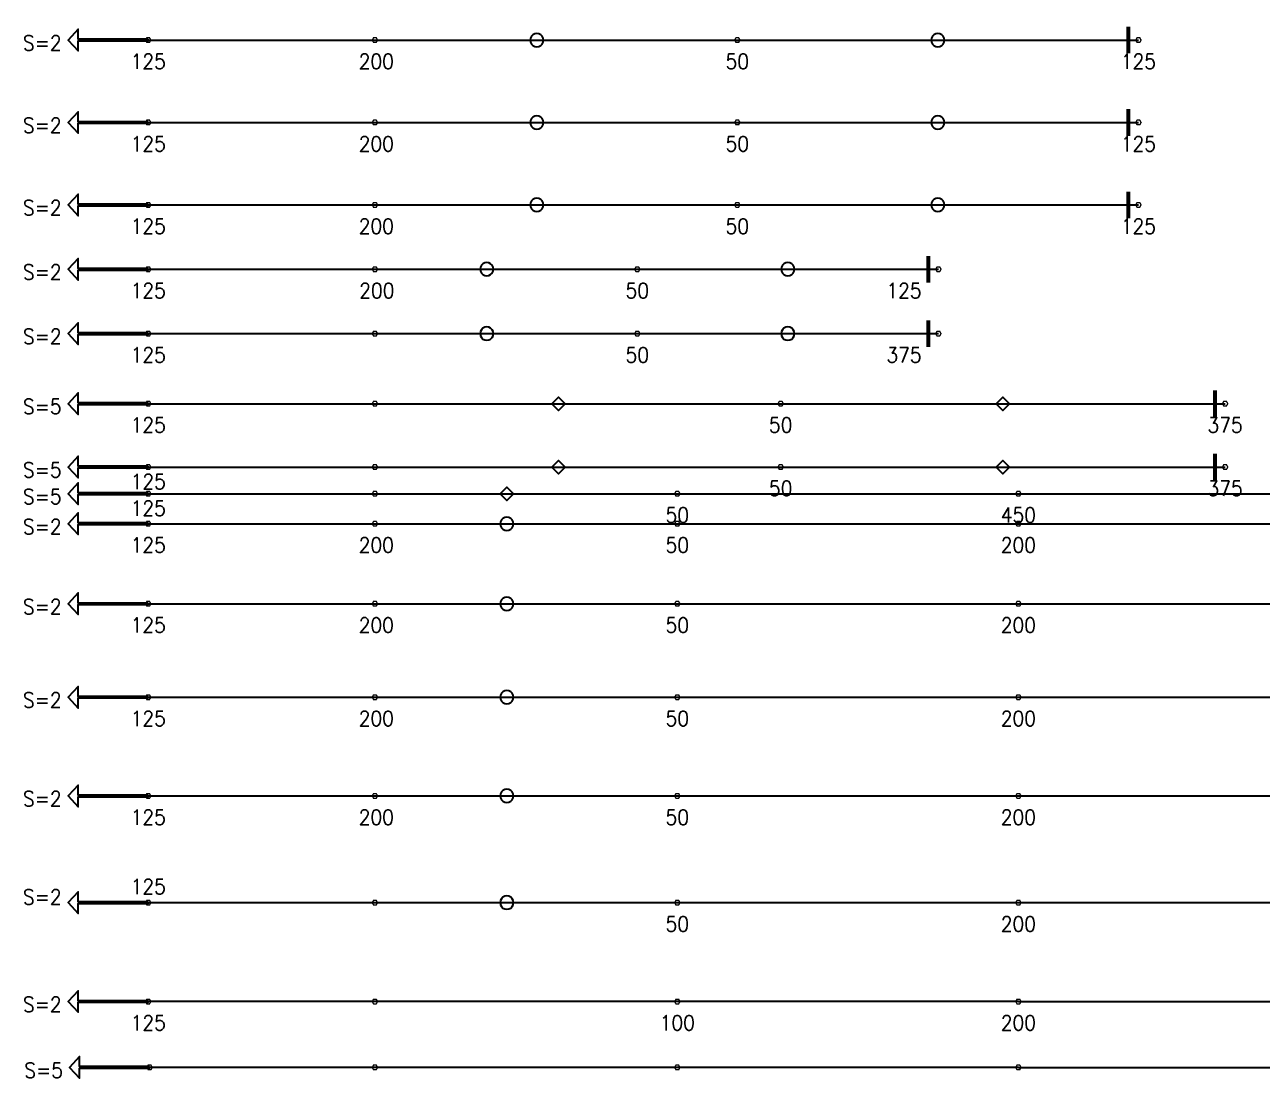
# Model space of a CAD drawing. Header units: millimetres. Extents: x 127300 to 589785, y -24728 to 44820.
# Drawn here: x 377749 to 396307, y 8988 to 24780 of the extents above; entities that cross this region are included whole.
import ezdxf

# ---------------------------------------------------------------- set-up
doc = ezdxf.new("R2010")
doc.units = ezdxf.units.MM
doc.layers.add('Current_plane_Column', color=7, linetype='Continuous', true_color=0x4b00ff)
doc.layers.add('NDC_S-TENDON', color=6, linetype='Continuous', lineweight=35)
doc.layers.add('NDC_S_ANNO', color=7, linetype='Continuous', lineweight=20)
doc.styles.get("Standard").update_dxf_attribs({"font": 'arial.ttf'})

# ---------------------------------------------------------------- blocks, each defined once
blk = doc.blocks.new('TDX')
at = {"layer": 'NDC_S-TENDON', "linetype": 'Continuous'}
for p, q in [((10050, 638, 2950), (-3000, 638)), ((10050, -350, 2900), (-2979, -350, 2900))]:
    blk.add_line(p, q, dxfattribs=at)
at = {"layer": 'NDC_S-TENDON', "linetype": 'Continuous', "elevation": 2875}
for points in [[(11700, 14850, 60, 60, 0), (11700, 15250, 60, 60, 0)], [(11700, 13615, 60, 60, 0), (11700, 14015, 60, 60, 0)], [(11700, 12380, 60, 60, 0), (11700, 12780, 60, 60, 0)], [(8700, 11415, 60, 60, 0), (8700, 11815, 60, 60, 0)], [(8700, 10450, 60, 60, 0), (8700, 10850, 60, 60, 0)], [(13000, 9400, 60, 60, 0), (13000, 9800, 60, 60, 0)], [(13000, 8450, 60, 60, 0), (13000, 8850, 60, 60, 0)]]:
    blk.add_lwpolyline(points, format="xyseb", dxfattribs=at)
at = {"layer": 'NDC_S-TENDON', "linetype": 'Continuous'}
for points, elevation in [([(-3000, 15062), (-4050, 15062), (-4050, 15212), (-4200, 15050), (-4050, 14888), (-4050, 15038), (-3000, 15038)], 2875), ([(2728, 15050), (2732, 15019), (2747, 14991), (2769, 14969), (2797, 14955), (2828, 14950), (2858, 14955), (2886, 14969), (2908, 14991), (2923, 15019), (2928, 15050), (2923, 15081), (2908, 15109), (2886, 15131), (2858, 15145), (2828, 15150), (2797, 15145), (2769, 15131), (2747, 15109), (2732, 15081), (2728, 15050)], 2832), ([(8743, 15050), (8747, 15019), (8762, 14991), (8784, 14969), (8812, 14955), (8843, 14950), (8873, 14955), (8901, 14969), (8923, 14991), (8938, 15019), (8943, 15050), (8938, 15081), (8923, 15109), (8901, 15131), (8873, 15145), (8843, 15150), (8812, 15145), (8784, 15131), (8762, 15109), (8747, 15081), (8743, 15050)], 2832), ([(-3000, 13827), (-4050, 13827), (-4050, 13977), (-4200, 13815), (-4050, 13653), (-4050, 13803), (-3000, 13803)], 2875), ([(2728, 13815), (2732, 13784), (2747, 13756), (2769, 13734), (2797, 13720), (2828, 13715), (2858, 13720), (2886, 13734), (2908, 13756), (2923, 13784), (2928, 13815), (2923, 13846), (2908, 13874), (2886, 13896), (2858, 13910), (2828, 13915), (2797, 13910), (2769, 13896), (2747, 13874), (2732, 13846), (2728, 13815)], 2832), ([(8743, 13815), (8747, 13784), (8762, 13756), (8784, 13734), (8812, 13720), (8843, 13715), (8873, 13720), (8901, 13734), (8923, 13756), (8938, 13784), (8943, 13815), (8938, 13846), (8923, 13874), (8901, 13896), (8873, 13910), (8843, 13915), (8812, 13910), (8784, 13896), (8762, 13874), (8747, 13846), (8743, 13815)], 2832), ([(-3000, 12592), (-4050, 12592), (-4050, 12742), (-4200, 12580), (-4050, 12418), (-4050, 12568), (-3000, 12568)], 2875), ([(2728, 12580), (2732, 12549), (2747, 12521), (2769, 12499), (2797, 12485), (2828, 12480), (2858, 12485), (2886, 12499), (2908, 12521), (2923, 12549), (2928, 12580), (2923, 12611), (2908, 12639), (2886, 12661), (2858, 12675), (2828, 12680), (2797, 12675), (2769, 12661), (2747, 12639), (2732, 12611), (2728, 12580)], 2832), ([(8743, 12580), (8747, 12549), (8762, 12521), (8784, 12499), (8812, 12485), (8843, 12480), (8873, 12485), (8901, 12499), (8923, 12521), (8938, 12549), (8943, 12580), (8938, 12611), (8923, 12639), (8901, 12661), (8873, 12675), (8843, 12680), (8812, 12675), (8784, 12661), (8762, 12639), (8747, 12611), (8743, 12580)], 2832), ([(-3000, 11627), (-4050, 11627), (-4050, 11777), (-4200, 11615), (-4050, 11453), (-4050, 11603), (-3000, 11603)], 2875), ([(1978, 11615), (1982, 11584), (1997, 11556), (2019, 11534), (2047, 11520), (2078, 11515), (2108, 11520), (2136, 11534), (2158, 11556), (2173, 11584), (2178, 11615), (2173, 11646), (2158, 11674), (2136, 11696), (2108, 11710), (2078, 11715), (2047, 11710), (2019, 11696), (1997, 11674), (1982, 11646), (1978, 11615)], 2832), ([(6493, 11615), (6497, 11584), (6512, 11556), (6534, 11534), (6562, 11520), (6593, 11515), (6623, 11520), (6651, 11534), (6673, 11556), (6688, 11584), (6693, 11615), (6688, 11646), (6673, 11674), (6651, 11696), (6623, 11710), (6593, 11715), (6562, 11710), (6534, 11696), (6512, 11674), (6497, 11646), (6493, 11615)], 2832), ([(-3000, 10662), (-4050, 10662), (-4050, 10812), (-4200, 10650), (-4050, 10488), (-4050, 10638), (-3000, 10638)], 2875), ([(1978, 10650), (1982, 10619), (1997, 10591), (2019, 10569), (2047, 10555), (2078, 10550), (2108, 10555), (2136, 10569), (2158, 10591), (2173, 10619), (2178, 10650), (2173, 10681), (2158, 10709), (2136, 10731), (2108, 10745), (2078, 10750), (2047, 10745), (2019, 10731), (1997, 10709), (1982, 10681), (1978, 10650)], 2691), ([(6493, 10650), (6497, 10619), (6512, 10591), (6534, 10569), (6562, 10555), (6593, 10550), (6623, 10555), (6651, 10569), (6673, 10591), (6688, 10619), (6693, 10650), (6688, 10681), (6673, 10709), (6651, 10731), (6623, 10745), (6593, 10750), (6562, 10745), (6534, 10731), (6512, 10709), (6497, 10681), (6493, 10650)], 2691), ([(-3000, 9612), (-4050, 9612), (-4050, 9762), (-4200, 9600), (-4050, 9438), (-4050, 9588), (-3000, 9588)], 2875), ([(3053, 9600), (3153, 9500), (3253, 9600), (3153, 9700), (3053, 9600)], 2688), ([(9718, 9600), (9818, 9500), (9918, 9600), (9818, 9700), (9718, 9600)], 2688), ([(-3000, 8662), (-4050, 8662), (-4050, 8812), (-4200, 8650), (-4050, 8488), (-4050, 8638), (-3000, 8638)], 2875), ([(3053, 8650), (3153, 8550), (3253, 8650), (3153, 8750), (3053, 8650)], 2688), ([(9718, 8650), (9818, 8550), (9918, 8650), (9818, 8750), (9718, 8650)], 2688), ([(-3000, 8262), (-4050, 8262), (-4050, 8412), (-4200, 8250), (-4050, 8088), (-4050, 8238), (-3000, 8238)], 2875), ([(2277, 8250), (2377, 8150), (2477, 8250), (2377, 8350), (2277, 8250)], 2688), ([(-3000, 7812), (-4050, 7812), (-4050, 7962), (-4200, 7800), (-4050, 7638), (-4050, 7788), (-3000, 7788)], 2875), ([(2277, 7800), (2282, 7769), (2297, 7741), (2319, 7719), (2347, 7705), (2377, 7700), (2408, 7705), (2436, 7719), (2458, 7741), (2473, 7769), (2477, 7800), (2473, 7831), (2458, 7859), (2436, 7881), (2408, 7895), (2377, 7900), (2347, 7895), (2319, 7881), (2297, 7859), (2282, 7831), (2277, 7800)], 2832), ([(-3000, 6612), (-4050, 6612), (-4050, 6762), (-4200, 6600), (-4050, 6438), (-4050, 6588), (-3000, 6588)], 2875), ([(2277, 6600), (2282, 6569), (2297, 6541), (2319, 6519), (2347, 6505), (2377, 6500), (2408, 6505), (2436, 6519), (2458, 6541), (2473, 6569), (2477, 6600), (2473, 6631), (2458, 6659), (2436, 6681), (2408, 6695), (2377, 6700), (2347, 6695), (2319, 6681), (2297, 6659), (2282, 6631), (2277, 6600)], 2832), ([(-3000, 5212), (-4050, 5212), (-4050, 5362), (-4200, 5200), (-4050, 5038), (-4050, 5188), (-3000, 5188)], 2875), ([(2277, 5200), (2282, 5169), (2297, 5141), (2319, 5119), (2347, 5105), (2377, 5100), (2408, 5105), (2436, 5119), (2458, 5141), (2473, 5169), (2477, 5200), (2473, 5231), (2458, 5259), (2436, 5281), (2408, 5295), (2377, 5300), (2347, 5295), (2319, 5281), (2297, 5259), (2282, 5231), (2277, 5200)], 2832), ([(-3000, 3732), (-4050, 3732), (-4050, 3882), (-4200, 3720), (-4050, 3558), (-4050, 3708), (-3000, 3708)], 2875), ([(2277, 3720), (2282, 3689), (2297, 3661), (2319, 3639), (2347, 3625), (2377, 3620), (2408, 3625), (2436, 3639), (2458, 3661), (2473, 3689), (2477, 3720), (2473, 3751), (2458, 3779), (2436, 3801), (2408, 3815), (2377, 3820), (2347, 3815), (2319, 3801), (2297, 3779), (2282, 3751), (2277, 3720)], 2832), ([(-3000, 2132), (-4050, 2132), (-4050, 2282), (-4200, 2120), (-4050, 1958), (-4050, 2108), (-3000, 2108)], 2875), ([(2277, 2120), (2282, 2089), (2297, 2061), (2319, 2039), (2347, 2025), (2377, 2020), (2408, 2025), (2436, 2039), (2458, 2061), (2473, 2089), (2477, 2120), (2473, 2151), (2458, 2179), (2436, 2201), (2408, 2215), (2377, 2220), (2347, 2215), (2319, 2201), (2297, 2179), (2282, 2151), (2277, 2120)], 2832), ([(-3000, 650), (-4050, 650), (-4050, 800), (-4200, 638), (-4050, 476), (-4050, 626), (-3000, 626)], 5825), ([(-2979, -338), (-4029, -338), (-4029, -188), (-4179, -350), (-4029, -512), (-4029, -362), (-2979, -362)], 5775)]:
    blk.add_lwpolyline(points, close=True, dxfattribs=dict(at, elevation=elevation))
for points, elevation in [([(-2960, 15050, 20, 20, 0), (-2980, 15085, 20, 20, 0), (-3020, 15085, 20, 20, 0), (-3040, 15050, 20, 20, 0), (-3020, 15015, 20, 20, 0), (-2980, 15015, 20, 20, 0)], 2875), ([(-2960, 15050, 20, 20, 0), (-2980, 15085, 20, 20, 0), (-3020, 15085, 20, 20, 0), (-3040, 15050, 20, 20, 0), (-3020, 15015, 20, 20, 0), (-2980, 15015, 20, 20, 0)], 2875), ([(440, 15050, 20, 20, 0), (420, 15085, 20, 20, 0), (380, 15085, 20, 20, 0), (360, 15050, 20, 20, 0), (380, 15015, 20, 20, 0), (420, 15015, 20, 20, 0)], 2585), ([(440, 15050, 20, 20, 0), (420, 15085, 20, 20, 0), (380, 15085, 20, 20, 0), (360, 15050, 20, 20, 0), (380, 15015, 20, 20, 0), (420, 15015, 20, 20, 0)], 2585), ([(440, 15050, 20, 20, 0), (420, 15085, 20, 20, 0), (380, 15085, 20, 20, 0), (360, 15050, 20, 20, 0), (380, 15015, 20, 20, 0), (420, 15015, 20, 20, 0)], 2585), ([(440, 15050, 20, 20, 0), (420, 15085, 20, 20, 0), (380, 15085, 20, 20, 0), (360, 15050, 20, 20, 0), (380, 15015, 20, 20, 0), (420, 15015, 20, 20, 0)], 2585), ([(5875, 15050, 20, 20, 0), (5855, 15085, 20, 20, 0), (5815, 15085, 20, 20, 0), (5795, 15050, 20, 20, 0), (5815, 15015, 20, 20, 0), (5855, 15015, 20, 20, 0)], 2800), ([(5875, 15050, 20, 20, 0), (5855, 15085, 20, 20, 0), (5815, 15085, 20, 20, 0), (5795, 15050, 20, 20, 0), (5815, 15015, 20, 20, 0), (5855, 15015, 20, 20, 0)], 2800), ([(11890, 15050, 20, 20, 0), (11870, 15085, 20, 20, 0), (11830, 15085, 20, 20, 0), (11810, 15050, 20, 20, 0), (11830, 15015, 20, 20, 0), (11870, 15015, 20, 20, 0)], 2875), ([(11890, 15050, 20, 20, 0), (11870, 15085, 20, 20, 0), (11830, 15085, 20, 20, 0), (11810, 15050, 20, 20, 0), (11830, 15015, 20, 20, 0), (11870, 15015, 20, 20, 0)], 2875), ([(-2960, 13815, 20, 20, 0), (-2980, 13850, 20, 20, 0), (-3020, 13850, 20, 20, 0), (-3040, 13815, 20, 20, 0), (-3020, 13780, 20, 20, 0), (-2980, 13780, 20, 20, 0)], 2875), ([(-2960, 13815, 20, 20, 0), (-2980, 13850, 20, 20, 0), (-3020, 13850, 20, 20, 0), (-3040, 13815, 20, 20, 0), (-3020, 13780, 20, 20, 0), (-2980, 13780, 20, 20, 0)], 2875), ([(440, 13815, 20, 20, 0), (420, 13850, 20, 20, 0), (380, 13850, 20, 20, 0), (360, 13815, 20, 20, 0), (380, 13780, 20, 20, 0), (420, 13780, 20, 20, 0)], 2585), ([(440, 13815, 20, 20, 0), (420, 13850, 20, 20, 0), (380, 13850, 20, 20, 0), (360, 13815, 20, 20, 0), (380, 13780, 20, 20, 0), (420, 13780, 20, 20, 0)], 2585), ([(440, 13815, 20, 20, 0), (420, 13850, 20, 20, 0), (380, 13850, 20, 20, 0), (360, 13815, 20, 20, 0), (380, 13780, 20, 20, 0), (420, 13780, 20, 20, 0)], 2585), ([(440, 13815, 20, 20, 0), (420, 13850, 20, 20, 0), (380, 13850, 20, 20, 0), (360, 13815, 20, 20, 0), (380, 13780, 20, 20, 0), (420, 13780, 20, 20, 0)], 2585), ([(5875, 13815, 20, 20, 0), (5855, 13850, 20, 20, 0), (5815, 13850, 20, 20, 0), (5795, 13815, 20, 20, 0), (5815, 13780, 20, 20, 0), (5855, 13780, 20, 20, 0)], 2800), ([(5875, 13815, 20, 20, 0), (5855, 13850, 20, 20, 0), (5815, 13850, 20, 20, 0), (5795, 13815, 20, 20, 0), (5815, 13780, 20, 20, 0), (5855, 13780, 20, 20, 0)], 2800), ([(11890, 13815, 20, 20, 0), (11870, 13850, 20, 20, 0), (11830, 13850, 20, 20, 0), (11810, 13815, 20, 20, 0), (11830, 13780, 20, 20, 0), (11870, 13780, 20, 20, 0)], 2875), ([(11890, 13815, 20, 20, 0), (11870, 13850, 20, 20, 0), (11830, 13850, 20, 20, 0), (11810, 13815, 20, 20, 0), (11830, 13780, 20, 20, 0), (11870, 13780, 20, 20, 0)], 2875), ([(-2960, 12580, 20, 20, 0), (-2980, 12615, 20, 20, 0), (-3020, 12615, 20, 20, 0), (-3040, 12580, 20, 20, 0), (-3020, 12545, 20, 20, 0), (-2980, 12545, 20, 20, 0)], 2875), ([(-2960, 12580, 20, 20, 0), (-2980, 12615, 20, 20, 0), (-3020, 12615, 20, 20, 0), (-3040, 12580, 20, 20, 0), (-3020, 12545, 20, 20, 0), (-2980, 12545, 20, 20, 0)], 2875), ([(440, 12580, 20, 20, 0), (420, 12615, 20, 20, 0), (380, 12615, 20, 20, 0), (360, 12580, 20, 20, 0), (380, 12545, 20, 20, 0), (420, 12545, 20, 20, 0)], 2585), ([(440, 12580, 20, 20, 0), (420, 12615, 20, 20, 0), (380, 12615, 20, 20, 0), (360, 12580, 20, 20, 0), (380, 12545, 20, 20, 0), (420, 12545, 20, 20, 0)], 2585), ([(440, 12580, 20, 20, 0), (420, 12615, 20, 20, 0), (380, 12615, 20, 20, 0), (360, 12580, 20, 20, 0), (380, 12545, 20, 20, 0), (420, 12545, 20, 20, 0)], 2585), ([(440, 12580, 20, 20, 0), (420, 12615, 20, 20, 0), (380, 12615, 20, 20, 0), (360, 12580, 20, 20, 0), (380, 12545, 20, 20, 0), (420, 12545, 20, 20, 0)], 2585), ([(5875, 12580, 20, 20, 0), (5855, 12615, 20, 20, 0), (5815, 12615, 20, 20, 0), (5795, 12580, 20, 20, 0), (5815, 12545, 20, 20, 0), (5855, 12545, 20, 20, 0)], 2800), ([(5875, 12580, 20, 20, 0), (5855, 12615, 20, 20, 0), (5815, 12615, 20, 20, 0), (5795, 12580, 20, 20, 0), (5815, 12545, 20, 20, 0), (5855, 12545, 20, 20, 0)], 2800), ([(11890, 12580, 20, 20, 0), (11870, 12615, 20, 20, 0), (11830, 12615, 20, 20, 0), (11810, 12580, 20, 20, 0), (11830, 12545, 20, 20, 0), (11870, 12545, 20, 20, 0)], 2875), ([(11890, 12580, 20, 20, 0), (11870, 12615, 20, 20, 0), (11830, 12615, 20, 20, 0), (11810, 12580, 20, 20, 0), (11830, 12545, 20, 20, 0), (11870, 12545, 20, 20, 0)], 2875), ([(-2960, 11615, 20, 20, 0), (-2980, 11650, 20, 20, 0), (-3020, 11650, 20, 20, 0), (-3040, 11615, 20, 20, 0), (-3020, 11580, 20, 20, 0), (-2980, 11580, 20, 20, 0)], 2875), ([(-2960, 11615, 20, 20, 0), (-2980, 11650, 20, 20, 0), (-3020, 11650, 20, 20, 0), (-3040, 11615, 20, 20, 0), (-3020, 11580, 20, 20, 0), (-2980, 11580, 20, 20, 0)], 2875), ([(440, 11615, 20, 20, 0), (420, 11650, 20, 20, 0), (380, 11650, 20, 20, 0), (360, 11615, 20, 20, 0), (380, 11580, 20, 20, 0), (420, 11580, 20, 20, 0)], 1978), ([(440, 11615, 20, 20, 0), (420, 11650, 20, 20, 0), (380, 11650, 20, 20, 0), (360, 11615, 20, 20, 0), (380, 11580, 20, 20, 0), (420, 11580, 20, 20, 0)], 1978), ([(440, 11615, 20, 20, 0), (420, 11650, 20, 20, 0), (380, 11650, 20, 20, 0), (360, 11615, 20, 20, 0), (380, 11580, 20, 20, 0), (420, 11580, 20, 20, 0)], 1978), ([(440, 11615, 20, 20, 0), (420, 11650, 20, 20, 0), (380, 11650, 20, 20, 0), (360, 11615, 20, 20, 0), (380, 11580, 20, 20, 0), (420, 11580, 20, 20, 0)], 1978), ([(4375, 11615, 20, 20, 0), (4355, 11650, 20, 20, 0), (4315, 11650, 20, 20, 0), (4295, 11615, 20, 20, 0), (4315, 11580, 20, 20, 0), (4355, 11580, 20, 20, 0)], 2800), ([(4375, 11615, 20, 20, 0), (4355, 11650, 20, 20, 0), (4315, 11650, 20, 20, 0), (4295, 11615, 20, 20, 0), (4315, 11580, 20, 20, 0), (4355, 11580, 20, 20, 0)], 2800), ([(8890, 11615, 20, 20, 0), (8870, 11650, 20, 20, 0), (8830, 11650, 20, 20, 0), (8810, 11615, 20, 20, 0), (8830, 11580, 20, 20, 0), (8870, 11580, 20, 20, 0)], 2875), ([(8890, 11615, 20, 20, 0), (8870, 11650, 20, 20, 0), (8830, 11650, 20, 20, 0), (8810, 11615, 20, 20, 0), (8830, 11580, 20, 20, 0), (8870, 11580, 20, 20, 0)], 2875), ([(-2960, 10650, 20, 20, 0), (-2980, 10685, 20, 20, 0), (-3020, 10685, 20, 20, 0), (-3040, 10650, 20, 20, 0), (-3020, 10615, 20, 20, 0), (-2980, 10615, 20, 20, 0)], 2875), ([(-2960, 10650, 20, 20, 0), (-2980, 10685, 20, 20, 0), (-3020, 10685, 20, 20, 0), (-3040, 10650, 20, 20, 0), (-3020, 10615, 20, 20, 0), (-2980, 10615, 20, 20, 0)], 2875), ([(440, 10650, 20, 20, 0), (420, 10685, 20, 20, 0), (380, 10685, 20, 20, 0), (360, 10650, 20, 20, 0), (380, 10615, 20, 20, 0), (420, 10615, 20, 20, 0)], 1943), ([(440, 10650, 20, 20, 0), (420, 10685, 20, 20, 0), (380, 10685, 20, 20, 0), (360, 10650, 20, 20, 0), (380, 10615, 20, 20, 0), (420, 10615, 20, 20, 0)], 1943), ([(440, 10650, 20, 20, 0), (420, 10685, 20, 20, 0), (380, 10685, 20, 20, 0), (360, 10650, 20, 20, 0), (380, 10615, 20, 20, 0), (420, 10615, 20, 20, 0)], 1943), ([(440, 10650, 20, 20, 0), (420, 10685, 20, 20, 0), (380, 10685, 20, 20, 0), (360, 10650, 20, 20, 0), (380, 10615, 20, 20, 0), (420, 10615, 20, 20, 0)], 1943), ([(4375, 10650, 20, 20, 0), (4355, 10685, 20, 20, 0), (4315, 10685, 20, 20, 0), (4295, 10650, 20, 20, 0), (4315, 10615, 20, 20, 0), (4355, 10615, 20, 20, 0)], 2550), ([(4375, 10650, 20, 20, 0), (4355, 10685, 20, 20, 0), (4315, 10685, 20, 20, 0), (4295, 10650, 20, 20, 0), (4315, 10615, 20, 20, 0), (4355, 10615, 20, 20, 0)], 2550), ([(8890, 10650, 20, 20, 0), (8870, 10685, 20, 20, 0), (8830, 10685, 20, 20, 0), (8810, 10650, 20, 20, 0), (8830, 10615, 20, 20, 0), (8870, 10615, 20, 20, 0)], 2875), ([(8890, 10650, 20, 20, 0), (8870, 10685, 20, 20, 0), (8830, 10685, 20, 20, 0), (8810, 10650, 20, 20, 0), (8830, 10615, 20, 20, 0), (8870, 10615, 20, 20, 0)], 2875), ([(-2960, 9600, 20, 20, 0), (-2980, 9635, 20, 20, 0), (-3020, 9635, 20, 20, 0), (-3040, 9600, 20, 20, 0), (-3020, 9565, 20, 20, 0), (-2980, 9565, 20, 20, 0)], 2875), ([(-2960, 9600, 20, 20, 0), (-2980, 9635, 20, 20, 0), (-3020, 9635, 20, 20, 0), (-3040, 9600, 20, 20, 0), (-3020, 9565, 20, 20, 0), (-2980, 9565, 20, 20, 0)], 2875), ([(440, 9600, 20, 20, 0), (420, 9635, 20, 20, 0), (380, 9635, 20, 20, 0), (360, 9600, 20, 20, 0), (380, 9565, 20, 20, 0), (420, 9565, 20, 20, 0)], 2478), ([(440, 9600, 20, 20, 0), (420, 9635, 20, 20, 0), (380, 9635, 20, 20, 0), (360, 9600, 20, 20, 0), (380, 9565, 20, 20, 0), (420, 9565, 20, 20, 0)], 2478), ([(440, 9600, 20, 20, 0), (420, 9635, 20, 20, 0), (380, 9635, 20, 20, 0), (360, 9600, 20, 20, 0), (380, 9565, 20, 20, 0), (420, 9565, 20, 20, 0)], 2478), ([(440, 9600, 20, 20, 0), (420, 9635, 20, 20, 0), (380, 9635, 20, 20, 0), (360, 9600, 20, 20, 0), (380, 9565, 20, 20, 0), (420, 9565, 20, 20, 0)], 2478), ([(6525, 9600, 20, 20, 0), (6505, 9635, 20, 20, 0), (6465, 9635, 20, 20, 0), (6445, 9600, 20, 20, 0), (6465, 9565, 20, 20, 0), (6505, 9565, 20, 20, 0)], 2550), ([(6525, 9600, 20, 20, 0), (6505, 9635, 20, 20, 0), (6465, 9635, 20, 20, 0), (6445, 9600, 20, 20, 0), (6465, 9565, 20, 20, 0), (6505, 9565, 20, 20, 0)], 2550), ([(13190, 9600, 20, 20, 0), (13170, 9635, 20, 20, 0), (13130, 9635, 20, 20, 0), (13110, 9600, 20, 20, 0), (13130, 9565, 20, 20, 0), (13170, 9565, 20, 20, 0)], 2875), ([(13190, 9600, 20, 20, 0), (13170, 9635, 20, 20, 0), (13130, 9635, 20, 20, 0), (13110, 9600, 20, 20, 0), (13130, 9565, 20, 20, 0), (13170, 9565, 20, 20, 0)], 2875), ([(-2960, 8650, 20, 20, 0), (-2980, 8685, 20, 20, 0), (-3020, 8685, 20, 20, 0), (-3040, 8650, 20, 20, 0), (-3020, 8615, 20, 20, 0), (-2980, 8615, 20, 20, 0)], 2875), ([(-2960, 8650, 20, 20, 0), (-2980, 8685, 20, 20, 0), (-3020, 8685, 20, 20, 0), (-3040, 8650, 20, 20, 0), (-3020, 8615, 20, 20, 0), (-2980, 8615, 20, 20, 0)], 2875), ([(440, 8650, 20, 20, 0), (420, 8685, 20, 20, 0), (380, 8685, 20, 20, 0), (360, 8650, 20, 20, 0), (380, 8615, 20, 20, 0), (420, 8615, 20, 20, 0)], 2478), ([(440, 8650, 20, 20, 0), (420, 8685, 20, 20, 0), (380, 8685, 20, 20, 0), (360, 8650, 20, 20, 0), (380, 8615, 20, 20, 0), (420, 8615, 20, 20, 0)], 2478), ([(440, 8650, 20, 20, 0), (420, 8685, 20, 20, 0), (380, 8685, 20, 20, 0), (360, 8650, 20, 20, 0), (380, 8615, 20, 20, 0), (420, 8615, 20, 20, 0)], 2478), ([(440, 8650, 20, 20, 0), (420, 8685, 20, 20, 0), (380, 8685, 20, 20, 0), (360, 8650, 20, 20, 0), (380, 8615, 20, 20, 0), (420, 8615, 20, 20, 0)], 2478), ([(6525, 8650, 20, 20, 0), (6505, 8685, 20, 20, 0), (6465, 8685, 20, 20, 0), (6445, 8650, 20, 20, 0), (6465, 8615, 20, 20, 0), (6505, 8615, 20, 20, 0)], 2550), ([(6525, 8650, 20, 20, 0), (6505, 8685, 20, 20, 0), (6465, 8685, 20, 20, 0), (6445, 8650, 20, 20, 0), (6465, 8615, 20, 20, 0), (6505, 8615, 20, 20, 0)], 2550), ([(13190, 8650, 20, 20, 0), (13170, 8685, 20, 20, 0), (13130, 8685, 20, 20, 0), (13110, 8650, 20, 20, 0), (13130, 8615, 20, 20, 0), (13170, 8615, 20, 20, 0)], 2875), ([(13190, 8650, 20, 20, 0), (13170, 8685, 20, 20, 0), (13130, 8685, 20, 20, 0), (13110, 8650, 20, 20, 0), (13130, 8615, 20, 20, 0), (13170, 8615, 20, 20, 0)], 2875), ([(-2960, 8250, 20, 20, 0), (-2980, 8285, 20, 20, 0), (-3020, 8285, 20, 20, 0), (-3040, 8250, 20, 20, 0), (-3020, 8215, 20, 20, 0), (-2980, 8215, 20, 20, 0)], 2875), ([(-2960, 8250, 20, 20, 0), (-2980, 8285, 20, 20, 0), (-3020, 8285, 20, 20, 0), (-3040, 8250, 20, 20, 0), (-3020, 8215, 20, 20, 0), (-2980, 8215, 20, 20, 0)], 2875), ([(440, 8250, 20, 20, 0), (420, 8285, 20, 20, 0), (380, 8285, 20, 20, 0), (360, 8250, 20, 20, 0), (380, 8215, 20, 20, 0), (420, 8215, 20, 20, 0)], 1761), ([(440, 8250, 20, 20, 0), (420, 8285, 20, 20, 0), (380, 8285, 20, 20, 0), (360, 8250, 20, 20, 0), (380, 8215, 20, 20, 0), (420, 8215, 20, 20, 0)], 1761), ([(440, 8250, 20, 20, 0), (420, 8285, 20, 20, 0), (380, 8285, 20, 20, 0), (360, 8250, 20, 20, 0), (380, 8215, 20, 20, 0), (420, 8215, 20, 20, 0)], 1761), ([(440, 8250, 20, 20, 0), (420, 8285, 20, 20, 0), (380, 8285, 20, 20, 0), (360, 8250, 20, 20, 0), (380, 8215, 20, 20, 0), (420, 8215, 20, 20, 0)], 1761), ([(4975, 8250, 20, 20, 0), (4955, 8285, 20, 20, 0), (4915, 8285, 20, 20, 0), (4895, 8250, 20, 20, 0), (4915, 8215, 20, 20, 0), (4955, 8215, 20, 20, 0)], 2550), ([(4975, 8250, 20, 20, 0), (4955, 8285, 20, 20, 0), (4915, 8285, 20, 20, 0), (4895, 8250, 20, 20, 0), (4915, 8215, 20, 20, 0), (4955, 8215, 20, 20, 0)], 2550), ([(10090, 8250, 20, 20, 0), (10070, 8285, 20, 20, 0), (10030, 8285, 20, 20, 0), (10010, 8250, 20, 20, 0), (10030, 8215, 20, 20, 0), (10070, 8215, 20, 20, 0)], 2950), ([(10090, 8250, 20, 20, 0), (10070, 8285, 20, 20, 0), (10030, 8285, 20, 20, 0), (10010, 8250, 20, 20, 0), (10030, 8215, 20, 20, 0), (10070, 8215, 20, 20, 0)], 2950), ([(10090, 8250, 20, 20, 0), (10070, 8285, 20, 20, 0), (10030, 8285, 20, 20, 0), (10010, 8250, 20, 20, 0), (10030, 8215, 20, 20, 0), (10070, 8215, 20, 20, 0)], 2950), ([(10090, 8250, 20, 20, 0), (10070, 8285, 20, 20, 0), (10030, 8285, 20, 20, 0), (10010, 8250, 20, 20, 0), (10030, 8215, 20, 20, 0), (10070, 8215, 20, 20, 0)], 2950), ([(-2960, 7800, 20, 20, 0), (-2980, 7834, 20, 20, 0), (-3020, 7834, 20, 20, 0), (-3040, 7800, 20, 20, 0), (-3020, 7765, 20, 20, 0), (-2980, 7765, 20, 20, 0)], 2875), ([(-2960, 7800, 20, 20, 0), (-2980, 7834, 20, 20, 0), (-3020, 7834, 20, 20, 0), (-3040, 7800, 20, 20, 0), (-3020, 7765, 20, 20, 0), (-2980, 7765, 20, 20, 0)], 2875), ([(440, 7800, 20, 20, 0), (420, 7834, 20, 20, 0), (380, 7834, 20, 20, 0), (360, 7800, 20, 20, 0), (380, 7765, 20, 20, 0), (420, 7765, 20, 20, 0)], 1793), ([(440, 7800, 20, 20, 0), (420, 7834, 20, 20, 0), (380, 7834, 20, 20, 0), (360, 7800, 20, 20, 0), (380, 7765, 20, 20, 0), (420, 7765, 20, 20, 0)], 1793), ([(440, 7800, 20, 20, 0), (420, 7834, 20, 20, 0), (380, 7834, 20, 20, 0), (360, 7800, 20, 20, 0), (380, 7765, 20, 20, 0), (420, 7765, 20, 20, 0)], 1793), ([(440, 7800, 20, 20, 0), (420, 7834, 20, 20, 0), (380, 7834, 20, 20, 0), (360, 7800, 20, 20, 0), (380, 7765, 20, 20, 0), (420, 7765, 20, 20, 0)], 1793), ([(4975, 7800, 20, 20, 0), (4955, 7834, 20, 20, 0), (4915, 7834, 20, 20, 0), (4895, 7800, 20, 20, 0), (4915, 7765, 20, 20, 0), (4955, 7765, 20, 20, 0)], 2800), ([(4975, 7800, 20, 20, 0), (4955, 7834, 20, 20, 0), (4915, 7834, 20, 20, 0), (4895, 7800, 20, 20, 0), (4915, 7765, 20, 20, 0), (4955, 7765, 20, 20, 0)], 2800), ([(10090, 7800, 20, 20, 0), (10070, 7834, 20, 20, 0), (10030, 7834, 20, 20, 0), (10010, 7800, 20, 20, 0), (10030, 7765, 20, 20, 0), (10070, 7765, 20, 20, 0)], 2950), ([(10090, 7800, 20, 20, 0), (10070, 7834, 20, 20, 0), (10030, 7834, 20, 20, 0), (10010, 7800, 20, 20, 0), (10030, 7765, 20, 20, 0), (10070, 7765, 20, 20, 0)], 2950), ([(10090, 7800, 20, 20, 0), (10070, 7834, 20, 20, 0), (10030, 7834, 20, 20, 0), (10010, 7800, 20, 20, 0), (10030, 7765, 20, 20, 0), (10070, 7765, 20, 20, 0)], 2950), ([(10090, 7800, 20, 20, 0), (10070, 7834, 20, 20, 0), (10030, 7834, 20, 20, 0), (10010, 7800, 20, 20, 0), (10030, 7765, 20, 20, 0), (10070, 7765, 20, 20, 0)], 2950), ([(-2960, 6600, 20, 20, 0), (-2980, 6635, 20, 20, 0), (-3020, 6635, 20, 20, 0), (-3040, 6600, 20, 20, 0), (-3020, 6565, 20, 20, 0), (-2980, 6565, 20, 20, 0)], 2875), ([(-2960, 6600, 20, 20, 0), (-2980, 6635, 20, 20, 0), (-3020, 6635, 20, 20, 0), (-3040, 6600, 20, 20, 0), (-3020, 6565, 20, 20, 0), (-2980, 6565, 20, 20, 0)], 2875), ([(440, 6600, 20, 20, 0), (420, 6635, 20, 20, 0), (380, 6635, 20, 20, 0), (360, 6600, 20, 20, 0), (380, 6565, 20, 20, 0), (420, 6565, 20, 20, 0)], 1793), ([(440, 6600, 20, 20, 0), (420, 6635, 20, 20, 0), (380, 6635, 20, 20, 0), (360, 6600, 20, 20, 0), (380, 6565, 20, 20, 0), (420, 6565, 20, 20, 0)], 1793), ([(440, 6600, 20, 20, 0), (420, 6635, 20, 20, 0), (380, 6635, 20, 20, 0), (360, 6600, 20, 20, 0), (380, 6565, 20, 20, 0), (420, 6565, 20, 20, 0)], 1793), ([(440, 6600, 20, 20, 0), (420, 6635, 20, 20, 0), (380, 6635, 20, 20, 0), (360, 6600, 20, 20, 0), (380, 6565, 20, 20, 0), (420, 6565, 20, 20, 0)], 1793), ([(4975, 6600, 20, 20, 0), (4955, 6635, 20, 20, 0), (4915, 6635, 20, 20, 0), (4895, 6600, 20, 20, 0), (4915, 6565, 20, 20, 0), (4955, 6565, 20, 20, 0)], 2800), ([(4975, 6600, 20, 20, 0), (4955, 6635, 20, 20, 0), (4915, 6635, 20, 20, 0), (4895, 6600, 20, 20, 0), (4915, 6565, 20, 20, 0), (4955, 6565, 20, 20, 0)], 2800), ([(10090, 6600, 20, 20, 0), (10070, 6635, 20, 20, 0), (10030, 6635, 20, 20, 0), (10010, 6600, 20, 20, 0), (10030, 6565, 20, 20, 0), (10070, 6565, 20, 20, 0)], 2950), ([(10090, 6600, 20, 20, 0), (10070, 6635, 20, 20, 0), (10030, 6635, 20, 20, 0), (10010, 6600, 20, 20, 0), (10030, 6565, 20, 20, 0), (10070, 6565, 20, 20, 0)], 2950), ([(10090, 6600, 20, 20, 0), (10070, 6635, 20, 20, 0), (10030, 6635, 20, 20, 0), (10010, 6600, 20, 20, 0), (10030, 6565, 20, 20, 0), (10070, 6565, 20, 20, 0)], 2950), ([(10090, 6600, 20, 20, 0), (10070, 6635, 20, 20, 0), (10030, 6635, 20, 20, 0), (10010, 6600, 20, 20, 0), (10030, 6565, 20, 20, 0), (10070, 6565, 20, 20, 0)], 2950), ([(-2960, 5200, 20, 20, 0), (-2980, 5235, 20, 20, 0), (-3020, 5235, 20, 20, 0), (-3040, 5200, 20, 20, 0), (-3020, 5165, 20, 20, 0), (-2980, 5165, 20, 20, 0)], 2875), ([(-2960, 5200, 20, 20, 0), (-2980, 5235, 20, 20, 0), (-3020, 5235, 20, 20, 0), (-3040, 5200, 20, 20, 0), (-3020, 5165, 20, 20, 0), (-2980, 5165, 20, 20, 0)], 2875), ([(440, 5200, 20, 20, 0), (420, 5235, 20, 20, 0), (380, 5235, 20, 20, 0), (360, 5200, 20, 20, 0), (380, 5165, 20, 20, 0), (420, 5165, 20, 20, 0)], 1793), ([(440, 5200, 20, 20, 0), (420, 5235, 20, 20, 0), (380, 5235, 20, 20, 0), (360, 5200, 20, 20, 0), (380, 5165, 20, 20, 0), (420, 5165, 20, 20, 0)], 1793), ([(440, 5200, 20, 20, 0), (420, 5235, 20, 20, 0), (380, 5235, 20, 20, 0), (360, 5200, 20, 20, 0), (380, 5165, 20, 20, 0), (420, 5165, 20, 20, 0)], 1793), ([(440, 5200, 20, 20, 0), (420, 5235, 20, 20, 0), (380, 5235, 20, 20, 0), (360, 5200, 20, 20, 0), (380, 5165, 20, 20, 0), (420, 5165, 20, 20, 0)], 1793), ([(4975, 5200, 20, 20, 0), (4955, 5235, 20, 20, 0), (4915, 5235, 20, 20, 0), (4895, 5200, 20, 20, 0), (4915, 5165, 20, 20, 0), (4955, 5165, 20, 20, 0)], 2800), ([(4975, 5200, 20, 20, 0), (4955, 5235, 20, 20, 0), (4915, 5235, 20, 20, 0), (4895, 5200, 20, 20, 0), (4915, 5165, 20, 20, 0), (4955, 5165, 20, 20, 0)], 2800), ([(10090, 5200, 20, 20, 0), (10070, 5235, 20, 20, 0), (10030, 5235, 20, 20, 0), (10010, 5200, 20, 20, 0), (10030, 5165, 20, 20, 0), (10070, 5165, 20, 20, 0)], 2950), ([(10090, 5200, 20, 20, 0), (10070, 5235, 20, 20, 0), (10030, 5235, 20, 20, 0), (10010, 5200, 20, 20, 0), (10030, 5165, 20, 20, 0), (10070, 5165, 20, 20, 0)], 2950), ([(10090, 5200, 20, 20, 0), (10070, 5235, 20, 20, 0), (10030, 5235, 20, 20, 0), (10010, 5200, 20, 20, 0), (10030, 5165, 20, 20, 0), (10070, 5165, 20, 20, 0)], 2950), ([(10090, 5200, 20, 20, 0), (10070, 5235, 20, 20, 0), (10030, 5235, 20, 20, 0), (10010, 5200, 20, 20, 0), (10030, 5165, 20, 20, 0), (10070, 5165, 20, 20, 0)], 2950), ([(-2960, 3720, 20, 20, 0), (-2980, 3755, 20, 20, 0), (-3020, 3755, 20, 20, 0), (-3040, 3720, 20, 20, 0), (-3020, 3685, 20, 20, 0), (-2980, 3685, 20, 20, 0)], 2875), ([(-2960, 3720, 20, 20, 0), (-2980, 3755, 20, 20, 0), (-3020, 3755, 20, 20, 0), (-3040, 3720, 20, 20, 0), (-3020, 3685, 20, 20, 0), (-2980, 3685, 20, 20, 0)], 2875), ([(440, 3720, 20, 20, 0), (420, 3755, 20, 20, 0), (380, 3755, 20, 20, 0), (360, 3720, 20, 20, 0), (380, 3685, 20, 20, 0), (420, 3685, 20, 20, 0)], 1793), ([(440, 3720, 20, 20, 0), (420, 3755, 20, 20, 0), (380, 3755, 20, 20, 0), (360, 3720, 20, 20, 0), (380, 3685, 20, 20, 0), (420, 3685, 20, 20, 0)], 1793), ([(440, 3720, 20, 20, 0), (420, 3755, 20, 20, 0), (380, 3755, 20, 20, 0), (360, 3720, 20, 20, 0), (380, 3685, 20, 20, 0), (420, 3685, 20, 20, 0)], 1793), ([(440, 3720, 20, 20, 0), (420, 3755, 20, 20, 0), (380, 3755, 20, 20, 0), (360, 3720, 20, 20, 0), (380, 3685, 20, 20, 0), (420, 3685, 20, 20, 0)], 1793), ([(4975, 3720, 20, 20, 0), (4955, 3755, 20, 20, 0), (4915, 3755, 20, 20, 0), (4895, 3720, 20, 20, 0), (4915, 3685, 20, 20, 0), (4955, 3685, 20, 20, 0)], 2800), ([(4975, 3720, 20, 20, 0), (4955, 3755, 20, 20, 0), (4915, 3755, 20, 20, 0), (4895, 3720, 20, 20, 0), (4915, 3685, 20, 20, 0), (4955, 3685, 20, 20, 0)], 2800), ([(10090, 3720, 20, 20, 0), (10070, 3755, 20, 20, 0), (10030, 3755, 20, 20, 0), (10010, 3720, 20, 20, 0), (10030, 3685, 20, 20, 0), (10070, 3685, 20, 20, 0)], 2950), ([(10090, 3720, 20, 20, 0), (10070, 3755, 20, 20, 0), (10030, 3755, 20, 20, 0), (10010, 3720, 20, 20, 0), (10030, 3685, 20, 20, 0), (10070, 3685, 20, 20, 0)], 2950), ([(10090, 3720, 20, 20, 0), (10070, 3755, 20, 20, 0), (10030, 3755, 20, 20, 0), (10010, 3720, 20, 20, 0), (10030, 3685, 20, 20, 0), (10070, 3685, 20, 20, 0)], 2950), ([(10090, 3720, 20, 20, 0), (10070, 3755, 20, 20, 0), (10030, 3755, 20, 20, 0), (10010, 3720, 20, 20, 0), (10030, 3685, 20, 20, 0), (10070, 3685, 20, 20, 0)], 2950), ([(-2960, 2120, 20, 20, 0), (-2980, 2155, 20, 20, 0), (-3020, 2155, 20, 20, 0), (-3040, 2120, 20, 20, 0), (-3020, 2085, 20, 20, 0), (-2980, 2085, 20, 20, 0)], 2875), ([(-2960, 2120, 20, 20, 0), (-2980, 2155, 20, 20, 0), (-3020, 2155, 20, 20, 0), (-3040, 2120, 20, 20, 0), (-3020, 2085, 20, 20, 0), (-2980, 2085, 20, 20, 0)], 2875), ([(440, 2120, 20, 20, 0), (420, 2155, 20, 20, 0), (380, 2155, 20, 20, 0), (360, 2120, 20, 20, 0), (380, 2085, 20, 20, 0), (420, 2085, 20, 20, 0)], 1793), ([(440, 2120, 20, 20, 0), (420, 2155, 20, 20, 0), (380, 2155, 20, 20, 0), (360, 2120, 20, 20, 0), (380, 2085, 20, 20, 0), (420, 2085, 20, 20, 0)], 1793), ([(440, 2120, 20, 20, 0), (420, 2155, 20, 20, 0), (380, 2155, 20, 20, 0), (360, 2120, 20, 20, 0), (380, 2085, 20, 20, 0), (420, 2085, 20, 20, 0)], 1793), ([(440, 2120, 20, 20, 0), (420, 2155, 20, 20, 0), (380, 2155, 20, 20, 0), (360, 2120, 20, 20, 0), (380, 2085, 20, 20, 0), (420, 2085, 20, 20, 0)], 1793), ([(4975, 2120, 20, 20, 0), (4955, 2155, 20, 20, 0), (4915, 2155, 20, 20, 0), (4895, 2120, 20, 20, 0), (4915, 2085, 20, 20, 0), (4955, 2085, 20, 20, 0)], 2800), ([(4975, 2120, 20, 20, 0), (4955, 2155, 20, 20, 0), (4915, 2155, 20, 20, 0), (4895, 2120, 20, 20, 0), (4915, 2085, 20, 20, 0), (4955, 2085, 20, 20, 0)], 2800), ([(10090, 2120, 20, 20, 0), (10070, 2155, 20, 20, 0), (10030, 2155, 20, 20, 0), (10010, 2120, 20, 20, 0), (10030, 2085, 20, 20, 0), (10070, 2085, 20, 20, 0)], 2950), ([(10090, 2120, 20, 20, 0), (10070, 2155, 20, 20, 0), (10030, 2155, 20, 20, 0), (10010, 2120, 20, 20, 0), (10030, 2085, 20, 20, 0), (10070, 2085, 20, 20, 0)], 2950), ([(10090, 2120, 20, 20, 0), (10070, 2155, 20, 20, 0), (10030, 2155, 20, 20, 0), (10010, 2120, 20, 20, 0), (10030, 2085, 20, 20, 0), (10070, 2085, 20, 20, 0)], 2950), ([(10090, 2120, 20, 20, 0), (10070, 2155, 20, 20, 0), (10030, 2155, 20, 20, 0), (10010, 2120, 20, 20, 0), (10030, 2085, 20, 20, 0), (10070, 2085, 20, 20, 0)], 2950), ([(-2960, 638, 20, 20, 0), (-2980, 673, 20, 20, 0), (-3020, 673, 20, 20, 0), (-3040, 638, 20, 20, 0), (-3020, 603, 20, 20, 0), (-2980, 603, 20, 20, 0)], 5825), ([(-2960, 638, 20, 20, 0), (-2980, 673, 20, 20, 0), (-3020, 673, 20, 20, 0), (-3040, 638, 20, 20, 0), (-3020, 603, 20, 20, 0), (-2980, 603, 20, 20, 0)], 5825), ([(440, 638, 20, 20, 0), (420, 673, 20, 20, 0), (380, 673, 20, 20, 0), (360, 638, 20, 20, 0), (380, 603, 20, 20, 0), (420, 603, 20, 20, 0)], 2950), ([(440, 638, 20, 20, 0), (420, 673, 20, 20, 0), (380, 673, 20, 20, 0), (360, 638, 20, 20, 0), (380, 603, 20, 20, 0), (420, 603, 20, 20, 0)], 2950), ([(440, 638, 20, 20, 0), (420, 673, 20, 20, 0), (380, 673, 20, 20, 0), (360, 638, 20, 20, 0), (380, 603, 20, 20, 0), (420, 603, 20, 20, 0)], 2950), ([(440, 638, 20, 20, 0), (420, 673, 20, 20, 0), (380, 673, 20, 20, 0), (360, 638, 20, 20, 0), (380, 603, 20, 20, 0), (420, 603, 20, 20, 0)], 2950), ([(4975, 638, 20, 20, 0), (4955, 673, 20, 20, 0), (4915, 673, 20, 20, 0), (4895, 638, 20, 20, 0), (4915, 603, 20, 20, 0), (4955, 603, 20, 20, 0)], 2550), ([(4975, 638, 20, 20, 0), (4955, 673, 20, 20, 0), (4915, 673, 20, 20, 0), (4895, 638, 20, 20, 0), (4915, 603, 20, 20, 0), (4955, 603, 20, 20, 0)], 2550), ([(10090, 638, 20, 20, 0), (10070, 673, 20, 20, 0), (10030, 673, 20, 20, 0), (10010, 638, 20, 20, 0), (10030, 603, 20, 20, 0), (10070, 603, 20, 20, 0)], 2950), ([(10090, 638, 20, 20, 0), (10070, 673, 20, 20, 0), (10030, 673, 20, 20, 0), (10010, 638, 20, 20, 0), (10030, 603, 20, 20, 0), (10070, 603, 20, 20, 0)], 2950), ([(10090, 638, 20, 20, 0), (10070, 673, 20, 20, 0), (10030, 673, 20, 20, 0), (10010, 638, 20, 20, 0), (10030, 603, 20, 20, 0), (10070, 603, 20, 20, 0)], 2950), ([(10090, 638, 20, 20, 0), (10070, 673, 20, 20, 0), (10030, 673, 20, 20, 0), (10010, 638, 20, 20, 0), (10030, 603, 20, 20, 0), (10070, 603, 20, 20, 0)], 2950), ([(-2939, -350, 20, 20, 0), (-2959, -315, 20, 20, 0), (-2999, -315, 20, 20, 0), (-3019, -350, 20, 20, 0), (-2999, -385, 20, 20, 0), (-2959, -385, 20, 20, 0)], 5775), ([(-2939, -350, 20, 20, 0), (-2959, -315, 20, 20, 0), (-2999, -315, 20, 20, 0), (-3019, -350, 20, 20, 0), (-2999, -385, 20, 20, 0), (-2959, -385, 20, 20, 0)], 5775), ([(440, -350, 20, 20, 0), (420, -315, 20, 20, 0), (380, -315, 20, 20, 0), (360, -350, 20, 20, 0), (380, -385, 20, 20, 0), (420, -385, 20, 20, 0)], 2900), ([(440, -350, 20, 20, 0), (420, -315, 20, 20, 0), (380, -315, 20, 20, 0), (360, -350, 20, 20, 0), (380, -385, 20, 20, 0), (420, -385, 20, 20, 0)], 2900), ([(440, -350, 20, 20, 0), (420, -315, 20, 20, 0), (380, -315, 20, 20, 0), (360, -350, 20, 20, 0), (380, -385, 20, 20, 0), (420, -385, 20, 20, 0)], 2900), ([(440, -350, 20, 20, 0), (420, -315, 20, 20, 0), (380, -315, 20, 20, 0), (360, -350, 20, 20, 0), (380, -385, 20, 20, 0), (420, -385, 20, 20, 0)], 2900), ([(4975, -350, 20, 20, 0), (4955, -315, 20, 20, 0), (4915, -315, 20, 20, 0), (4895, -350, 20, 20, 0), (4915, -385, 20, 20, 0), (4955, -385, 20, 20, 0)], 2500), ([(4975, -350, 20, 20, 0), (4955, -315, 20, 20, 0), (4915, -315, 20, 20, 0), (4895, -350, 20, 20, 0), (4915, -385, 20, 20, 0), (4955, -385, 20, 20, 0)], 2500), ([(10090, -350, 20, 20, 0), (10070, -315, 20, 20, 0), (10030, -315, 20, 20, 0), (10010, -350, 20, 20, 0), (10030, -385, 20, 20, 0), (10070, -385, 20, 20, 0)], 2900), ([(10090, -350, 20, 20, 0), (10070, -315, 20, 20, 0), (10030, -315, 20, 20, 0), (10010, -350, 20, 20, 0), (10030, -385, 20, 20, 0), (10070, -385, 20, 20, 0)], 2900), ([(10090, -350, 20, 20, 0), (10070, -315, 20, 20, 0), (10030, -315, 20, 20, 0), (10010, -350, 20, 20, 0), (10030, -385, 20, 20, 0), (10070, -385, 20, 20, 0)], 2900), ([(10090, -350, 20, 20, 0), (10070, -315, 20, 20, 0), (10030, -315, 20, 20, 0), (10010, -350, 20, 20, 0), (10030, -385, 20, 20, 0), (10070, -385, 20, 20, 0)], 2900)]:
    blk.add_lwpolyline(points, format="xyseb", close=True, dxfattribs=dict(at, elevation=elevation))
for points in [[(-3000, 15050, 0), (622, 15050, 2872), (1424, 15050, 2862), (2226, 15050, 2845), (3128, 15050, 2825), (4031, 15050, 2811), (4933, 15050, 2803), (5835, 15050, 2800), (6737, 15050, 2803), (7640, 15050, 2811), (8542, 15050, 2825), (9444, 15050, 2845), (10246, 15050, 2862), (11048, 15050, 2872), (11850, 15050, 2875)], [(-3000, 13815, 0), (622, 13815, 2872), (1424, 13815, 2862), (2226, 13815, 2845), (3128, 13815, 2825), (4031, 13815, 2811), (4933, 13815, 2803), (5835, 13815, 2800), (6737, 13815, 2803), (7640, 13815, 2811), (8542, 13815, 2825), (9444, 13815, 2845), (10246, 13815, 2862), (11048, 13815, 2872), (11850, 13815, 2875)], [(-3000, 12580, 0), (622, 12580, 2872), (1424, 12580, 2862), (2226, 12580, 2845), (3128, 12580, 2825), (4031, 12580, 2811), (4933, 12580, 2803), (5835, 12580, 2800), (6737, 12580, 2803), (7640, 12580, 2811), (8542, 12580, 2825), (9444, 12580, 2845), (10246, 12580, 2862), (11048, 12580, 2872), (11850, 12580, 2875)], [(-3000, 11615, 0), (-1998, 11615, -3), (1024, 11615, 2862), (1626, 11615, 2845), (2529, 11615, 2820), (3432, 11615, 2805), (4335, 11615, 2800), (5238, 11615, 2805), (6141, 11615, 2820), (7044, 11615, 2845), (7646, 11615, 2862), (8248, 11615, 2872), (8850, 11615, 2875)], [(-3000, 10650, 0), (-1998, 10650, -14), (1024, 10650, 2817), (1626, 10650, 2745), (2529, 10650, 2637), (3432, 10650, 2572), (4335, 10650, 2550), (5238, 10650, 2572), (6141, 10650, 2637), (7044, 10650, 2745), (7646, 10650, 2817), (8248, 10650, 2861), (8850, 10650, 2875)], [(-3000, 9600, 0), (709, 9600, 2861), (1597, 9600, 2817), (2486, 9600, 2745), (3486, 9600, 2660), (4486, 9600, 2599), (5485, 9600, 2562), (6485, 9600, 2550), (7485, 9600, 2562), (8485, 9600, 2599), (9484, 9600, 2660), (10484, 9600, 2745), (11373, 9600, 2817), (12261, 9600, 2861), (13150, 9600, 2875)], [(-3000, 8650, 0), (709, 8650, 2861), (1597, 8650, 2817), (2486, 8650, 2745), (3486, 8650, 2660), (4486, 8650, 2599), (5485, 8650, 2562), (6485, 8650, 2550), (7485, 8650, 2562), (8485, 8650, 2599), (9484, 8650, 2660), (10484, 8650, 2745), (11373, 8650, 2817), (12261, 8650, 2861), (13150, 8650, 2875)], [(-3000, 8250, 0), (-1918, 8250, -14), (1184, 8250, 2817), (1866, 8250, 2745), (2633, 8250, 2660), (3401, 8250, 2599), (4168, 8250, 2562), (4935, 8250, 2550), (5702, 8250, 2565), (6470, 8250, 2610), (7237, 8250, 2685), (8004, 8250, 2790), (8686, 8250, 2879), (9368, 8250, 2932), (10050, 8250, 2950)], [(10050, 8250, 2950), (10743, 8250, 2932), (11437, 8250, 2879), (12130, 8250, 2790), (13170, 8250, 2657), (14210, 8250, 2577), (15250, 8250, 2550), (16290, 8250, 2577), (17330, 8250, 2657), (18370, 8250, 2790), (19063, 8250, 2879), (19757, 8250, 2932), (20450, 8250, 2950)], [(-3000, 7800, 0), (-1918, 7800, -3), (1184, 7800, 2862), (1866, 7800, 2845), (2633, 7800, 2825), (3401, 7800, 2811), (4168, 7800, 2803), (4935, 7800, 2800), (5702, 7800, 2806), (6470, 7800, 2822), (7237, 7800, 2851), (8004, 7800, 2890), (8686, 7800, 2923), (9368, 7800, 2943), (10050, 7800, 2950)], [(10050, 7800, 2950), (10743, 7800, 2943), (11437, 7800, 2923), (12130, 7800, 2890), (13170, 7800, 2840), (14210, 7800, 2810), (15250, 7800, 2800), (16290, 7800, 2810), (17330, 7800, 2840), (18370, 7800, 2890), (19063, 7800, 2923), (19757, 7800, 2943), (20450, 7800, 2950)], [(-3000, 6600, 0), (-1918, 6600, -3), (1184, 6600, 2862), (1866, 6600, 2845), (2633, 6600, 2825), (3401, 6600, 2811), (4168, 6600, 2803), (4935, 6600, 2800), (5702, 6600, 2806), (6470, 6600, 2822), (7237, 6600, 2851), (8004, 6600, 2890), (8686, 6600, 2923), (9368, 6600, 2943), (10050, 6600, 2950)], [(10050, 6600, 2950), (10743, 6600, 2943), (11437, 6600, 2923), (12130, 6600, 2890), (13170, 6600, 2840), (14210, 6600, 2810), (15250, 6600, 2800), (16290, 6600, 2810), (17330, 6600, 2840), (18370, 6600, 2890), (19063, 6600, 2923), (19757, 6600, 2943), (20450, 6600, 2950)], [(-3000, 5200, 0), (-1918, 5200, -3), (1184, 5200, 2862), (1866, 5200, 2845), (2633, 5200, 2825), (3401, 5200, 2811), (4168, 5200, 2803), (4935, 5200, 2800), (5702, 5200, 2806), (6470, 5200, 2822), (7237, 5200, 2851), (8004, 5200, 2890), (8686, 5200, 2923), (9368, 5200, 2943), (10050, 5200, 2950)], [(10050, 5200, 2950), (10743, 5200, 2943), (11437, 5200, 2923), (12130, 5200, 2890), (13170, 5200, 2840), (14210, 5200, 2810), (15250, 5200, 2800), (16290, 5200, 2810), (17330, 5200, 2840), (18370, 5200, 2890), (19063, 5200, 2923), (19757, 5200, 2943), (20450, 5200, 2950)], [(-3000, 3720, 0), (-1918, 3720, -3), (1184, 3720, 2862), (1866, 3720, 2845), (2633, 3720, 2825), (3401, 3720, 2811), (4168, 3720, 2803), (4935, 3720, 2800), (5702, 3720, 2806), (6470, 3720, 2822), (7237, 3720, 2851), (8004, 3720, 2890), (8686, 3720, 2923), (9368, 3720, 2943), (10050, 3720, 2950)], [(10050, 3720, 2950), (10743, 3720, 2943), (11437, 3720, 2923), (12130, 3720, 2890), (13170, 3720, 2840), (14210, 3720, 2810), (15250, 3720, 2800), (16290, 3720, 2810), (17330, 3720, 2840), (18370, 3720, 2890), (19063, 3720, 2923), (19757, 3720, 2943), (20450, 3720, 2950)], [(-3000, 2120, 0), (-1918, 2120, -3), (1184, 2120, 2862), (1866, 2120, 2845), (2633, 2120, 2825), (3401, 2120, 2811), (4168, 2120, 2803), (4935, 2120, 2800), (5702, 2120, 2806), (6470, 2120, 2822), (7237, 2120, 2851), (8004, 2120, 2890), (8686, 2120, 2923), (9368, 2120, 2943), (10050, 2120, 2950)], [(10050, 2120, 2950), (10743, 2120, 2943), (11437, 2120, 2923), (12130, 2120, 2890), (13170, 2120, 2840), (14210, 2120, 2810), (15250, 2120, 2800), (16290, 2120, 2810), (17330, 2120, 2840), (18370, 2120, 2890), (19063, 2120, 2923), (19757, 2120, 2943), (20450, 2120, 2950)], [(10050, 638, 2950), (10743, 638, 2943), (11437, 638, 2923), (12130, 637, 2890), (12910, 637, 2851), (13690, 637, 2822), (14470, 637, 2806), (15250, 637, 2800), (16030, 636, 2806), (16810, 636, 2822), (17590, 636, 2851), (18370, 636, 2890), (19063, 636, 2923), (19757, 635, 2943), (20450, 635, 2950)], [(10050, -350, 2900), (10743, -350, 2882), (11437, -350, 2829), (12130, -351, 2740), (12910, -351, 2635), (13690, -351, 2560), (14470, -351, 2515), (15250, -351, 2500), (16030, -352, 2515), (16810, -352, 2560), (17590, -352, 2635), (18370, -352, 2740), (19063, -352, 2829), (19757, -353, 2882), (20450, -353, 2900)]]:
    blk.add_polyline3d(points, dxfattribs=at)
at = {"layer": 'NDC_S_ANNO', "linetype": 'Continuous', "char_height": 225, "attachment_point": 5, "line_spacing_factor": 0.75}
for s, insert in [('\\FSTANDARD.shx;S=2', (-4588, 15008, 125)), ('\\FSTANDARD.shx;125', (-3000, 14730)), ('\\FSTANDARD.shx;200', (421, 14730, 3266)), ('\\FSTANDARD.shx;50', (5835, 14730, 2800)), ('\\FSTANDARD.shx;125', (11850, 14730, 2875)), ('\\FSTANDARD.shx;S=2', (-4588, 13773, 125)), ('\\FSTANDARD.shx;125', (-3000, 13495)), ('\\FSTANDARD.shx;200', (421, 13495, 3266)), ('\\FSTANDARD.shx;50', (5835, 13495, 2800)), ('\\FSTANDARD.shx;125', (11850, 13495, 2875)), ('\\FSTANDARD.shx;S=2', (-4588, 12538, 125)), ('\\FSTANDARD.shx;125', (-3000, 12260)), ('\\FSTANDARD.shx;200', (421, 12260, 3266)), ('\\FSTANDARD.shx;50', (5835, 12260, 2800)), ('\\FSTANDARD.shx;125', (11850, 12260, 2875)), ('\\FSTANDARD.shx;S=2', (-4588, 11573, 125)), ('\\FSTANDARD.shx;125', (-3000, 11295)), ('\\FSTANDARD.shx;200', (429, 11295, 3182)), ('\\FSTANDARD.shx;50', (4335, 11295, 2800)), ('\\FSTANDARD.shx;125', (8335, 11295, 2875)), ('\\FSTANDARD.shx;S=2', (-4588, 10608, 125)), ('\\FSTANDARD.shx;125', (-3000, 10330)), ('\\FSTANDARD.shx;50', (4335, 10330, 2550)), ('\\FSTANDARD.shx;375', (8335, 10330, 2875)), ('\\FSTANDARD.shx;S=5', (-4588, 9558, 125)), ('\\FSTANDARD.shx;125', (-3000, 9280)), ('\\FSTANDARD.shx;50', (6485, 9280, 2550)), ('\\FSTANDARD.shx;375', (13150, 9280, 2875)), ('\\FSTANDARD.shx;S=5', (-4588, 8608, 125)), ('\\FSTANDARD.shx;125', (-3000, 8432)), ('\\FSTANDARD.shx;50', (6485, 8330, 2550)), ('\\FSTANDARD.shx;375', (13150, 8330, 2875)), ('\\FSTANDARD.shx;S=5', (-4588, 8208, 125)), ('\\FSTANDARD.shx;125', (-3000, 8032)), ('\\FSTANDARD.shx;50', (4935, 7930, 2550)), ('\\FSTANDARD.shx;450', (10050, 7930, 2950)), ('\\FSTANDARD.shx;S=2', (-4588, 7757, 125)), ('\\FSTANDARD.shx;125', (-3000, 7480)), ('\\FSTANDARD.shx;200', (421, 7480, 2425)), ('\\FSTANDARD.shx;50', (4935, 7480, 2800)), ('\\FSTANDARD.shx;200', (10050, 7480, 2950)), ('\\FSTANDARD.shx;S=2', (-4588, 6558, 125)), ('\\FSTANDARD.shx;125', (-3000, 6280)), ('\\FSTANDARD.shx;200', (421, 6280, 2425)), ('\\FSTANDARD.shx;50', (4935, 6280, 2800)), ('\\FSTANDARD.shx;200', (10050, 6280, 2950)), ('\\FSTANDARD.shx;S=2', (-4588, 5158, 125)), ('\\FSTANDARD.shx;125', (-3000, 4880)), ('\\FSTANDARD.shx;200', (421, 4880, 2425)), ('\\FSTANDARD.shx;50', (4935, 4880, 2800)), ('\\FSTANDARD.shx;200', (10050, 4880, 2950)), ('\\FSTANDARD.shx;S=2', (-4588, 3678, 125)), ('\\FSTANDARD.shx;125', (-3000, 3400)), ('\\FSTANDARD.shx;200', (421, 3400, 2425)), ('\\FSTANDARD.shx;50', (4935, 3400, 2800)), ('\\FSTANDARD.shx;200', (10050, 3400, 2950)), ('\\FSTANDARD.shx;125', (-3000, 2361)), ('\\FSTANDARD.shx;S=2', (-4588, 2206, 125)), ('\\FSTANDARD.shx;50', (4935, 1800, 2800)), ('\\FSTANDARD.shx;200', (10050, 1800, 2950)), ('{\\Fstandard|c0;S=2}', (-4588, 595, 125)), ('\\FSTANDARD.shx;125', (-3000, 318)), ('{\\Fstandard|c0;100}', (4935, 318, 2550)), ('{\\Fstandard|c0;S=5}', (-4567, -393, 3025))]:
    blk.add_mtext(s, dxfattribs=dict(at, insert=insert))
at = {"layer": 'NDC_S_ANNO', "linetype": 'Continuous', "insert": (10050, 318, 2950), "char_height": 225, "attachment_point": 5, "rotation": 359.9845, "line_spacing_factor": 0.75}
blk.add_mtext('\\FSTANDARD.shx;200', dxfattribs=at)

msp = doc.modelspace()

# ---------------------------------------------------------------- block references
at = {"layer": 'Current_plane_Column'}
msp.add_blockref('TDX', (382600, 9500), dxfattribs=at)

doc.saveas('drawing.dxf')
